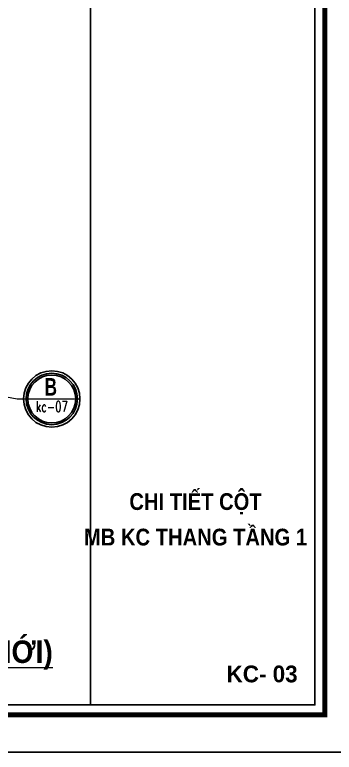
# Model space of a CAD drawing. Header units: millimetres. Extents: x 61738 to 439738, y 60858 to 151243.
# Drawn here: x 180783 to 187183, y 84100 to 98871 of the extents above; entities that cross this region are included whole.
import ezdxf
from ezdxf.enums import TextEntityAlignment as Align

# ---------------------------------------------------------------- set-up
doc = ezdxf.new("R2010")
doc.units = ezdxf.units.MM
for name, color, linetype, lineweight in [('10-TEXT', 4, 'Continuous', 15), ('7-HATCH', 8, 'Continuous', 13), ('9-SO HIEU', 8, 'Continuous', 15)]:
    doc.layers.add(name, color=color, linetype=linetype, lineweight=lineweight)
for name, color, linetype in [('DIM', 3, 'Continuous'), ('Khungbo', 32, 'Continuous'), ('KICHTHUOC', 8, 'Continuous'), ('MANH', 8, 'Continuous')]:
    doc.layers.add(name, color=color, linetype=linetype)
doc.styles.add('A3 - Text 4.5', font='VnArialH-Bold.TTF', dxfattribs={"width": 0.9, "height": 450})
doc.styles.add('A3-Text 2.3', font='vnsimli.shx', dxfattribs={"width": 0.7, "height": 230, "bigfont": 'vn.shx'})
doc.styles.add('FONT 2', font='UTM Neo Sans IntelBold.ttf')
doc.styles.add('S1', font='vnsimli.shx', dxfattribs={"width": 0.75})
doc.styles.add('T3', font='VnArialH-Bold.TTF', dxfattribs={"width": 0.9})
doc.dimstyles.new('A3-1-100x3', dxfattribs={"dimtxt": 230, "dimasz": 120, "dimexe": 100, "dimexo": 0, "dimgap": 50, "dimtad": 1, "dimdec": 0, "dimlfac": 0.333333, "dimdsep": 49, "dimtxsty": 'A3-Text 2.3', "dimblk": 'ARCHTICK', "dimcen": 10, "dimdle": 100, "dimclrd": 8, "dimclre": 8, "dimclrt": 2, "dimadec": 0, "dimazin": 2, "dimtfac": 1, "dimtdec": 0, "dimtix": 1, "dimtmove": 1, "dimatfit": 3, "dimldrblk": 'DOT', "dimfxl": 1, "dimtolj": 1, "dimtzin": 0, "dimlwd": -1, "dimlwe": -1, "dimarcsym": 0})

# ---------------------------------------------------------------- blocks, each defined once
blk = doc.blocks.new('CDS12')
at = {"layer": 'Defpoints'}
blk.add_lwpolyline([(91835, 363353), (49835, 363353), (49835, 393053), (91835, 393053)], close=True, dxfattribs=at)
at = {"layer": 'Khungbo', "color": 1, "const_width": 100}
blk.add_lwpolyline([(91094, 364100), (50996, 364100), (50996, 392312), (91094, 392312)], close=True, dxfattribs=at)
at = {"layer": 'Khungbo', "color": 1}
for points in [[(90894, 364300), (51196, 364300), (51196, 392112), (90894, 392112)], [(90894, 392112), (90894, 364300), (86394, 364300), (86394, 392112)]]:
    blk.add_lwpolyline(points, close=True, dxfattribs=at)
blk = doc.blocks.new('_ArchTick')
at = {"color": 0, "linetype": 'ByBlock', "const_width": 0.15}
blk.add_lwpolyline([(-0.5, -0.5), (0.5, 0.5)], dxfattribs=at)
blk = doc.blocks.new('_Dot')
at = {"color": 0, "linetype": 'ByBlock', "lineweight": -2}
blk.add_line((-0.5, 0), (-1, 0), dxfattribs=at)
at = {"color": 0, "linetype": 'ByBlock', "const_width": 0.5}
blk.add_lwpolyline([(-0.25, 0, 1), (0.25, 0, 1)], format="xyb", close=True, dxfattribs=at)

msp = doc.modelspace()

# ---------------------------------------------------------------- hatches: boundary and pattern name
at = {"layer": '7-HATCH'}
h = msp.add_hatch(color=256, dxfattribs=at)
edge = h.paths.add_edge_path(flags=17)
edge.add_arc((181523.6, 91175.8), 479.5, 0, 360)
edge = h.paths.add_edge_path()
edge.add_arc((181523.6, 91175.8), 514.7, 0, 360)

# ---------------------------------------------------------------- linework, layer by layer
at = {"layer": 'DIM'}
for radius in [514.7, 479.5]:
    msp.add_circle((181523.6, 91175.8), radius, dxfattribs=at)
at = {"layer": 'MANH'}
msp.add_circle((181523.6, 91175.8), 564.6, dxfattribs=at)

# ---------------------------------------------------------------- block references
at = {"layer": 'KICHTHUOC'}
msp.add_blockref('CDS12', (95903.3, -279252.9), dxfattribs=at)

# ---------------------------------------------------------------- texts
at = {"layer": '10-TEXT'}
for s, height, style, width, p in [('b', 350, 'T3', 0.7, (181505.3, 91243.5)), ('kc-07', 212.67, 'S1', 0.7, (181525.8, 90916.7)), ('CHI TIẾT CỘT', 336, 'FONT 2', 0.9, (184403.8, 88953)), ('MB KC THANG TẦNG 1', 336, 'FONT 2', 0.9, (184403.8, 88241.6)), ('%%Umb thÐp thang TÇNG 1-2(®æ míi)', 450, 'A3 - Text 4.5', 0.9, (176573.9, 85888.4))]:
    msp.add_text(s, height=height, dxfattribs=dict(at, style=style, width=width)).set_placement(p, align=Align.CENTER)
at = {"layer": '10-TEXT', "style": 'FONT 2'}
msp.add_text('KC- 03', height=336, dxfattribs=at).set_placement((185737.7, 85668.5), align=Align.MIDDLE_CENTER)

# ---------------------------------------------------------------- leaders
at = {"layer": '9-SO HIEU', "ltscale": 500}
msp.add_leader([(178718.3, 91595.9), (180830.5, 91175.8), (182088.1, 91175.8)], dimstyle='A3-1-100x3', override={"dimasz": 100, "dimgap": 50, "dimtad": 0}, dxfattribs=at)

doc.saveas('drawing.dxf')
